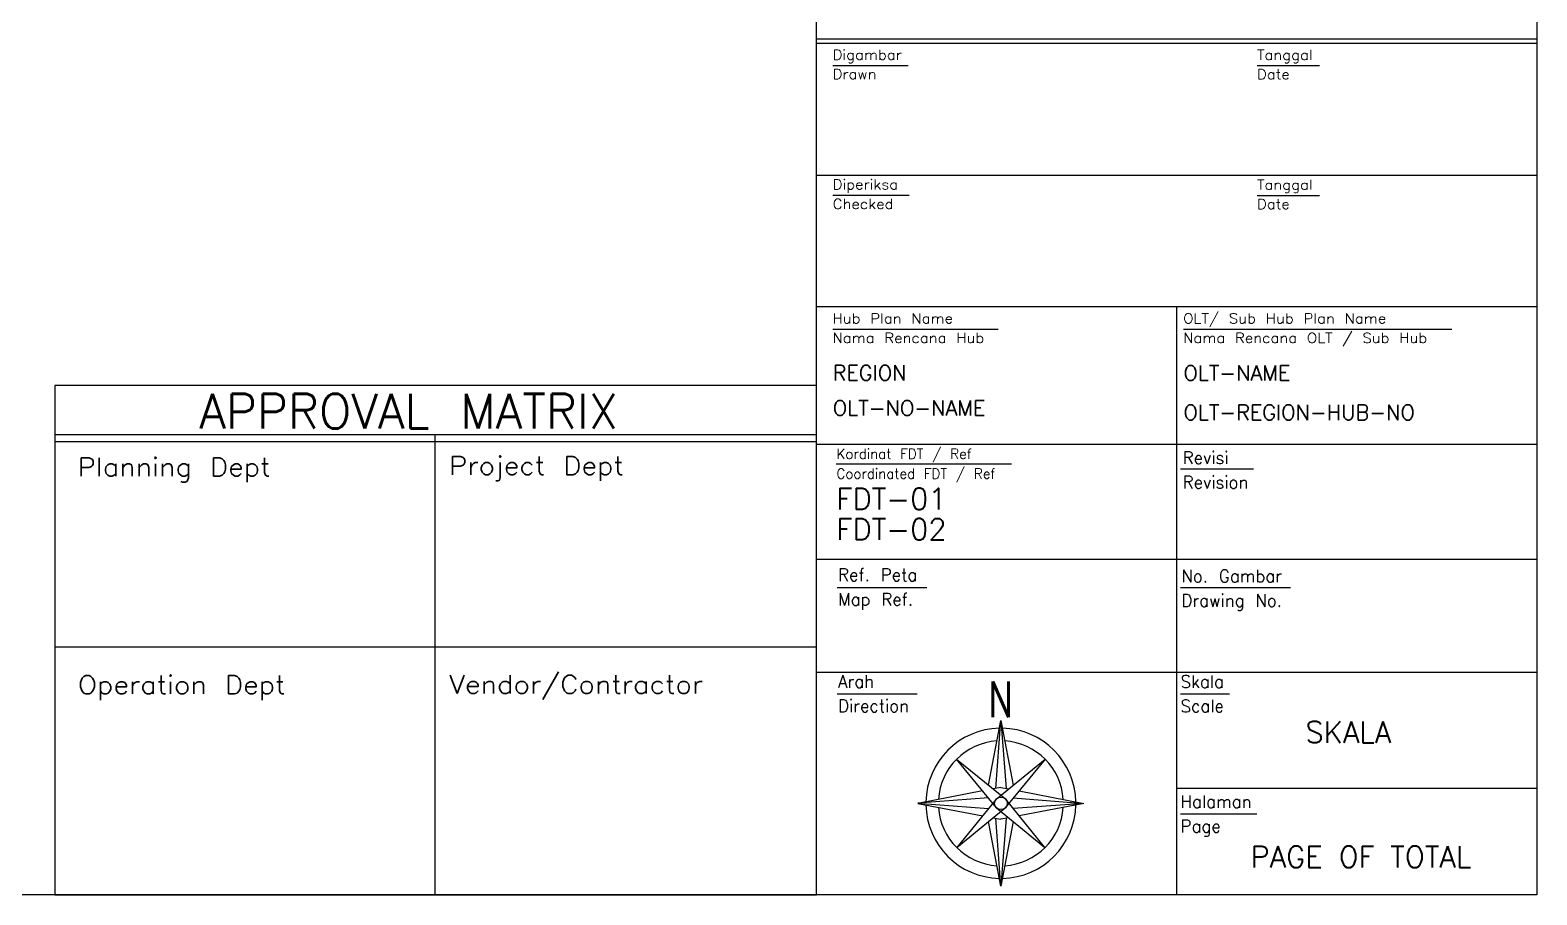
# Model space of a CAD drawing. Extents: x 2091.8 to 2122.7, y 1552.4 to 1562.7.
# Drawn here: x 2118.414 to 2122.715, y 1552.76 to 1555.229 of the extents above; entities that cross this region are included whole.
import ezdxf
from ezdxf.enums import TextEntityAlignment as Align

# ---------------------------------------------------------------- set-up
doc = ezdxf.new("R2010")
doc.units = 0
doc.layers.get('0').update_dxf_attribs({"linetype": 'CONTINUOUS'})
doc.layers.add('FAT_CODE', color=7, linetype='CONTINUOUS')
doc.layers.add('TITLE_BLOCK', color=7, linetype='CONTINUOUS')
doc.styles.get("Standard").update_dxf_attribs({"font": 'txt.shx'})
doc.styles.add('TITLE_BLOCK_2', font='txt.shx')
doc.styles.add('TITLE_BLOCK_V21_-_DEFAULT$', font='txt.shx')
doc.styles.add('TITLE_BLOCK_V21_-_DEFAULT0', font='txt.shx')

# ---------------------------------------------------------------- blocks, each defined once
blk = doc.blocks.new('TITLE_BLOCK_V21_-_DEFAULT0')
at = {"layer": 'TITLE_BLOCK', "linetype": 'CONTINUOUS', "style": 'TITLE_BLOCK_V21_-_DEFAULT0', "width": 0.974358}
for s, p in [('Kordinat FDT / Ref', (-22.81, 1.24)), ('Coordinated FDT / Ref', (-22.81, -3.83))]:
    blk.add_text(s, height=2.5906, dxfattribs=at).set_placement(p)
blk = doc.blocks.new('TITLE_BLOCK_V21_-_DEFAULT1')
at = {"layer": 'TITLE_BLOCK', "flags": 128}
for points in [[(-3.17, -2.62), (0, 13.98), (3.17, -2.6)], [(-1.32, -3.45), (0, 13.98), (1.32, -3.45)], [(-1.13, -8.39), (-11.35, 4.03), (1.14, -6.12)], [(-1.17, -6.15), (11.32, 4.06), (1.1, -8.43)], [(0, -3.19), (-1.99, -3.57)], [(0, -3.19), (1.98, -3.57)], [(-4.67, -4.09), (-21.24, -7.26), (-4.66, -10.42)], [(-3.2, -5.88), (-21.24, -7.25), (-3.19, -8.61)], [(-1.17, -6.15), (-11.31, -18.57), (1.1, -8.43)], [(-1.13, -8.39), (11.27, -18.6), (1.14, -6.12)], [(3.18, -5.88), (21.24, -7.26), (3.17, -8.62)], [(4.65, -4.08), (21.24, -7.26), (4.64, -10.42)], [(-1.97, -10.93), (0, -11.3)], [(1.32, -11.05), (0, -28.5), (-1.32, -11.05)], [(1.96, -10.93), (0, -11.3)], [(3.16, -11.92), (0, -28.5), (-3.17, -11.91)]]:
    blk.add_lwpolyline(points, dxfattribs=at)
at = {"layer": 'TITLE_BLOCK'}
blk.add_circle((0, -7.25), 1.61, dxfattribs=at)
for radius, start, end in [(19.22, 91.1501, 178.8674), (19.22, 1.1326, 88.8492), (16, 93.6044, 176.4133), (16, 3.5867, 86.3933), (19.22, 181.1759, 268.8417), (19.22, 271.1583, 358.8241), (16, 183.6304, 266.3873), (16, 273.6127, 356.3696)]:
    blk.add_arc((0, -7.25), radius, start, end, dxfattribs=at)
at = {"layer": 'TITLE_BLOCK', "style": 'TITLE_BLOCK_V21_-_DEFAULT$', "width": 0.742081}
blk.add_text('N', height=9.14, rotation=0.0009, dxfattribs=at).set_placement((-3.27, 23.92), align=Align.TOP_LEFT)
blk = doc.blocks.new('*U88')
at = {"layer": 'TITLE_BLOCK', "style": 'TITLE_BLOCK_V21_-_DEFAULT0', "width": 1.1029}
blk.add_text('Planning Dept', height=0.015446, dxfattribs=at).set_placement((0.0193, 0.353))
blk = doc.blocks.new('*U89')
at = {"layer": 'TITLE_BLOCK', "style": 'TITLE_BLOCK_V21_-_DEFAULT0', "width": 1.1029}
blk.add_text('Project Dept', height=0.015446, dxfattribs=at).set_placement((0.3325, 0.3541))
blk = doc.blocks.new('*U90')
at = {"layer": 'TITLE_BLOCK', "style": 'TITLE_BLOCK_V21_-_DEFAULT0', "width": 1.1029}
blk.add_text('Operation Dept', height=0.015446, dxfattribs=at).set_placement((0.0195, 0.1694))
blk = doc.blocks.new('APPROVAL_MATRIX')
blk.add_lwpolyline([(0.6421, 0.4295), (0, 0.4295)])
at = {"layer": 'TITLE_BLOCK', "color": 7, "linetype": 'CONTINUOUS'}
for p, q in [((0.6421, 0.4295), (0, 0.4295)), ((0.6421, 0.2089), (0, 0.2089))]:
    blk.add_line(p, q, dxfattribs=at)
at = {"layer": 'TITLE_BLOCK'}
for p, q in [((0.6421, 0.3879), (0, 0.3879)), ((0.6421, 0.3819), (0, 0.3819)), ((0.3205, 0.3879), (0.3205, 0))]:
    blk.add_line(p, q, dxfattribs=at)
blk.add_lwpolyline([(0, 0), (0.6421, 0), (0.6421, 0.4295), (0, 0.4295)], close=True, dxfattribs=at)
for name in ['*U88', '*U89', '*U90']:
    blk.add_blockref(name, (0, 0))
blk.add_text('APPROVAL MATRIX', height=0.029034, rotation=0.0009, dxfattribs=at).set_placement((0.1219, 0.4223), align=Align.TOP_LEFT)
at = {"layer": 'TITLE_BLOCK', "linetype": 'CONTINUOUS', "style": 'TITLE_BLOCK_V21_-_DEFAULT0', "width": 1.102902}
blk.add_text('Vendor/Contractor', height=0.015446, dxfattribs=at).set_placement((0.3327, 0.1697))

msp = doc.modelspace()

# ---------------------------------------------------------------- linework, layer by layer
msp.add_line((2120.6586, 1554.8147), (2122.7153, 1554.8147))
msp.add_lwpolyline([(2108.6425, 1562.7116), (2122.7153, 1562.7116), (2122.7153, 1552.7602)])
at = {"layer": 'TITLE_BLOCK'}
for p, q in [((2120.6586, 1552.7602), (2120.6586, 1562.7116)), ((2122.7154, 1555.2031), (2120.6586, 1555.2031)), ((2122.7154, 1555.1906), (2120.6586, 1555.1906)), ((2120.7055, 1555.1282), (2120.9203, 1555.1282)), ((2121.917, 1555.1277), (2122.0953, 1555.1277)), ((2120.7058, 1554.7577), (2120.9237, 1554.7577)), ((2121.917, 1554.757), (2122.0953, 1554.757)), ((2122.7153, 1554.4388), (2120.6585, 1554.4388)), ((2121.6869, 1554.4388), (2121.687, 1552.7602)), ((2120.7054, 1554.3753), (2121.1775, 1554.3753)), ((2121.7065, 1554.3753), (2122.4726, 1554.3753)), ((2121.2152, 1553.9897), (2120.7149, 1553.9897)), ((2121.9061, 1553.9753), (2121.6985, 1553.9753)), ((2122.7153, 1553.7172), (2120.6585, 1553.7172)), ((2120.9736, 1553.6369), (2120.7183, 1553.6369)), ((2122.0118, 1553.6369), (2121.6985, 1553.6369)), ((2122.7153, 1553.3953), (2120.6586, 1553.3953)), ((2120.9462, 1553.3327), (2120.7183, 1553.3327)), ((2121.838, 1553.3327), (2121.6985, 1553.3327)), ((2122.7152, 1553.0637), (2121.687, 1553.0637)), ((2121.9163, 1552.9903), (2121.6985, 1552.9903))]:
    msp.add_line(p, q, dxfattribs=at)
msp.add_lwpolyline([(2122.7153, 1552.7602), (2108.6425, 1552.7602), (2108.6425, 1562.7116), (2122.7153, 1562.7116)], close=True, dxfattribs=at)
msp.add_lwpolyline([(2120.6586, 1554.0473), (2122.7153, 1554.0473)], dxfattribs=at)

# ---------------------------------------------------------------- block references
at = {"xscale": 3.386537686639484, "yscale": 3.386537686639484, "zscale": 3.386537686639484}
msp.add_blockref('APPROVAL_MATRIX', (2118.4842, 1552.7602), dxfattribs=at)
at = {"color": 7, "linetype": 'CONTINUOUS', "xscale": 0.0111516238837499, "yscale": 0.0111516238837499, "zscale": 0.0111516238837499}
msp.add_blockref('TITLE_BLOCK_V21_-_DEFAULT1', (2121.1853, 1553.1024), dxfattribs=at)
at = {"layer": 'FAT_CODE', "linetype": 'CONTINUOUS', "xscale": 0.0111516238837499, "yscale": 0.0111516238837499, "zscale": 0.0111516238837499}
msp.add_blockref('TITLE_BLOCK_V21_-_DEFAULT0', (2120.9702, 1553.991), dxfattribs=at)

# ---------------------------------------------------------------- texts
for tag, p, s, height in [('REGION', (2120.7054, 1554.2287), 'XXXX', 0.04343), ('OLT-NAME', (2121.7065, 1554.2283), 'XXXX', 0.04343), ('OLT-NO-NAME', (2120.7054, 1554.1283), 'XXXX', 0.04343), ('OLT-REGION-HUB-NO', (2121.7065, 1554.1158), 'XXXX', 0.04343), ('FDT-01', (2120.7149, 1553.8603), 'AAAAAAAAAA', 0.06081), ('FDT-02', (2120.7149, 1553.7734), 'AAAAAAAAA', 0.06081), ('TOTAL', (2122.2964, 1552.8387), 'TOTAL', 0.06081)]:
    msp.add_attdef(tag, p, s, height=height)
msp.add_attdef('PAGE', text='PAGE', height=0.06081).set_placement((2122.1036, 1552.8387), align=Align.RIGHT)
at = {"layer": 'TITLE_BLOCK', "linetype": 'CONTINUOUS'}
for s, height, style, width, p in [('Digambar', 0.02825, 'TITLE_BLOCK_V21_-_DEFAULT0', 1.102902, (2120.7048, 1555.1445)), ('Tanggal', 0.02825, 'TITLE_BLOCK_V21_-_DEFAULT0', 1.102902, (2121.9164, 1555.1442)), ('Drawn', 0.02825, 'TITLE_BLOCK_V21_-_DEFAULT0', 1.102902, (2120.7048, 1555.0892)), ('Date', 0.02825, 'TITLE_BLOCK_V21_-_DEFAULT0', 1.102902, (2121.9164, 1555.0889)), ('Diperiksa', 0.02825, 'TITLE_BLOCK_V21_-_DEFAULT0', 1.102902, (2120.705, 1554.7742)), ('Tanggal', 0.02825, 'TITLE_BLOCK_V21_-_DEFAULT0', 1.102902, (2121.9164, 1554.7735)), ('Checked', 0.02825, 'TITLE_BLOCK_V21_-_DEFAULT0', 1.102902, (2120.705, 1554.7187)), ('Date', 0.02825, 'TITLE_BLOCK_V21_-_DEFAULT0', 1.102902, (2121.9164, 1554.7182)), ('Hub Plan Name', 0.028251, 'TITLE_BLOCK_V21_-_DEFAULT0', 1.102902, (2120.7045, 1554.3917)), ('OLT/ Sub Hub Plan Name', 0.028251, 'TITLE_BLOCK_V21_-_DEFAULT0', 1.102902, (2121.7056, 1554.3917)), ('Nama Rencana OLT / Sub Hub', 0.028251, 'TITLE_BLOCK_V21_-_DEFAULT0', 1.102902, (2121.7056, 1554.3362)), ('Nama Rencana Hub', 0.028251, 'TITLE_BLOCK_V21_-_DEFAULT0', 1.102902, (2120.7045, 1554.3362)), ('Revisi', 0.03567, 'TITLE_BLOCK_V21_-_DEFAULT0', 0.974358, (2121.7041, 1553.9904)), ('Revision', 0.03567, 'TITLE_BLOCK_V21_-_DEFAULT0', 0.974358, (2121.7041, 1553.9204)), ('Ref. Peta', 0.03567, 'TITLE_BLOCK_V21_-_DEFAULT0', 0.974358, (2120.7205, 1553.656)), ('No. Gambar', 0.03567, 'TITLE_BLOCK_V21_-_DEFAULT0', 0.974358, (2121.7007, 1553.6525)), ('Map Ref.', 0.03567, 'TITLE_BLOCK_V21_-_DEFAULT0', 0.974358, (2120.7205, 1553.5861)), ('Drawing No.', 0.035666, 'TITLE_BLOCK_V21_-_DEFAULT0', 0.974358, (2121.7007, 1553.5827)), ('Arah', 0.03566, 'TITLE_BLOCK_2', 0.974358, (2120.7205, 1553.3517)), ('Skala', 0.03568, 'TITLE_BLOCK_2', 0.974358, (2121.6982, 1553.3512)), ('Direction', 0.03566, 'TITLE_BLOCK_2', 0.974358, (2120.7205, 1553.2819)), ('Scale', 0.03568, 'TITLE_BLOCK_2', 0.974358, (2121.6982, 1553.2813)), ('Halaman', 0.03568, 'TITLE_BLOCK_2', 0.974358, (2121.6982, 1553.0086)), ('Page', 0.03568, 'TITLE_BLOCK_2', 0.974358, (2121.6982, 1552.9384))]:
    msp.add_text(s, height=height, dxfattribs=dict(at, style=style, width=width)).set_placement(p)
at = {"layer": 'TITLE_BLOCK', "linetype": 'CONTINUOUS', "style": 'TITLE_BLOCK_2', "width": 0.974358}
msp.add_text('OF', height=0.06081, dxfattribs=at).set_placement((2122.2011, 1552.8691), align=Align.MIDDLE_CENTER)
at = {"layer": 'TITLE_BLOCK', "style": 'TITLE_BLOCK_2'}
msp.add_attdef('SKALA', text='N.T.S', height=0.06081, dxfattribs=at).set_placement((2122.1771, 1553.2246), align=Align.MIDDLE_CENTER)

doc.saveas('drawing.dxf')
